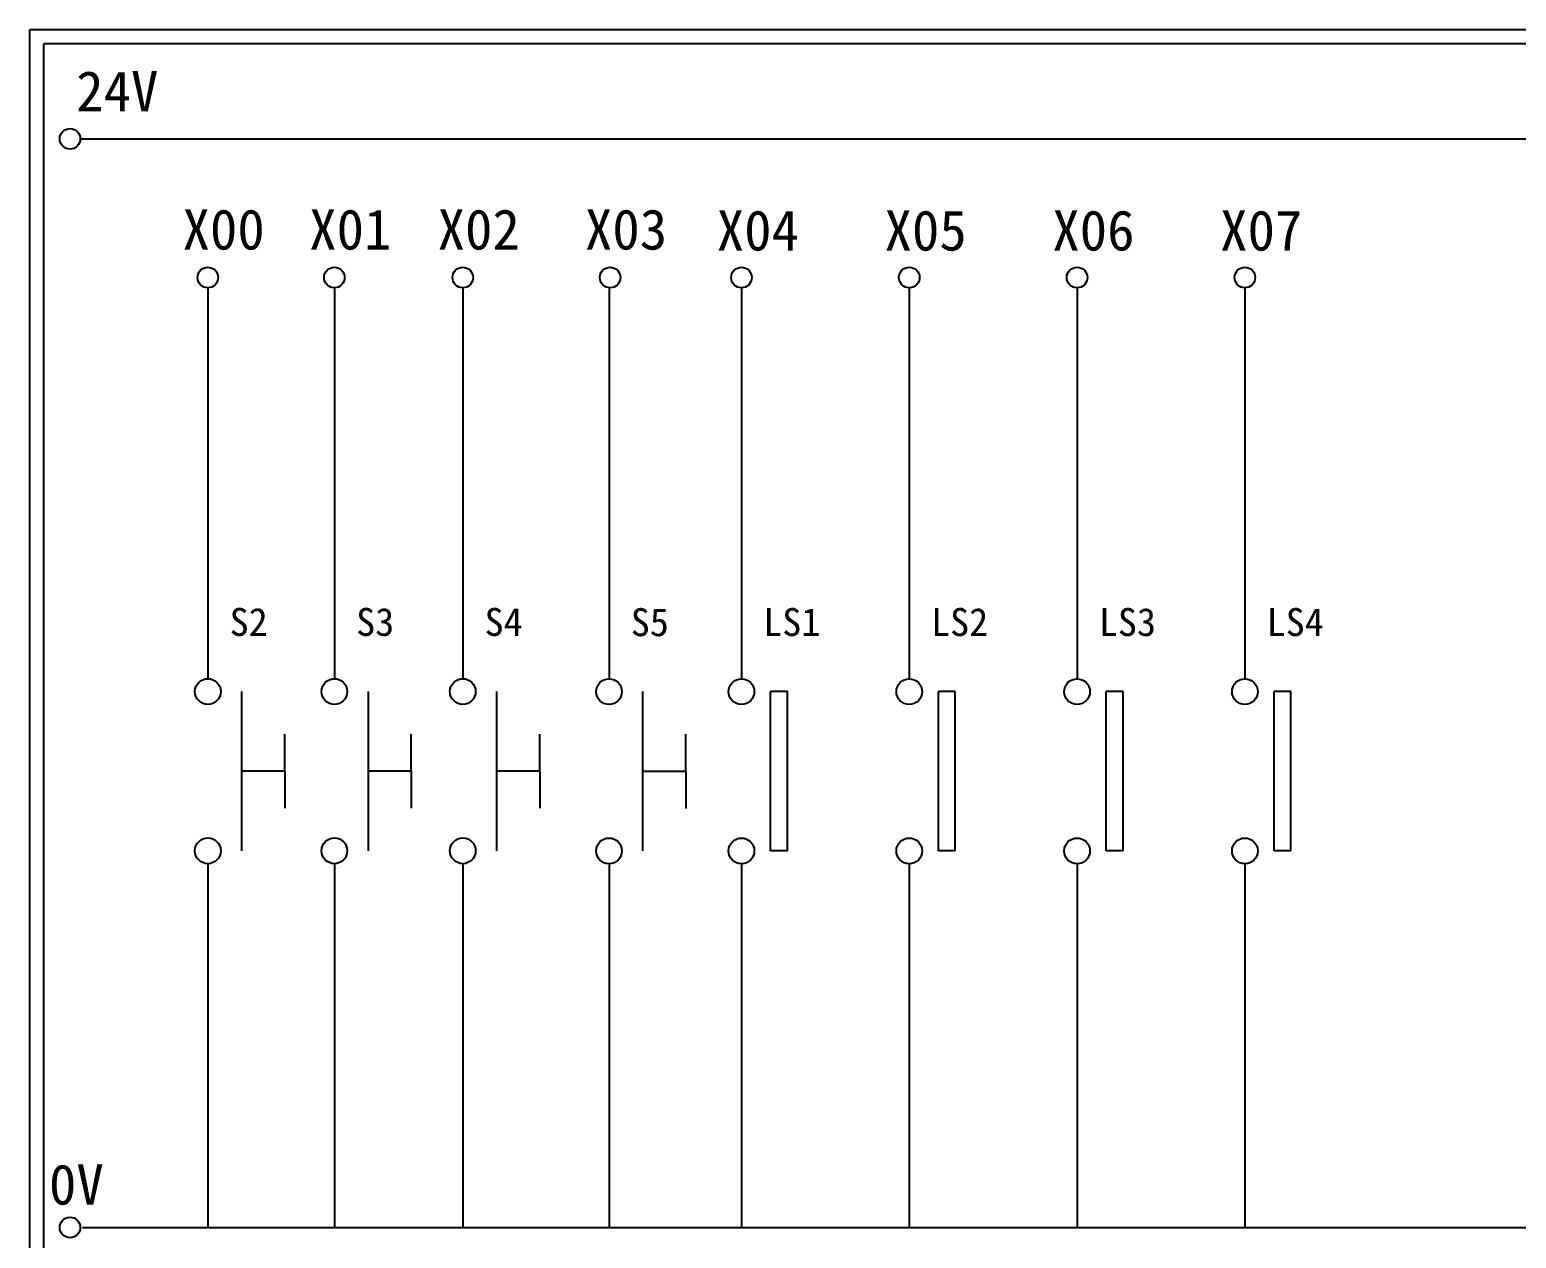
# Model space of a CAD drawing. Extents: x 325 to 612, y 3 to 207.
# Drawn here: x 325.3 to 458.2, y 99 to 207 of the extents above; entities that cross this region are included whole.
import ezdxf

# ---------------------------------------------------------------- set-up
doc = ezdxf.new("R2010")
doc.units = 0
doc.layers.get('0').update_dxf_attribs({"linetype": 'CONTINUOUS'})
doc.layers.add('圖框層', color=7, linetype='CONTINUOUS')
doc.layers.add('標尺寸層', color=3, linetype='CONTINUOUS')
doc.styles.add('STSL', font='kaiu.ttf')

msp = doc.modelspace()

# ---------------------------------------------------------------- linework, layer by layer
for p, q in [((393.05, 147.83), (391.55, 147.83)), ((408.05, 147.83), (406.55, 147.83)), ((423.05, 147.83), (421.55, 147.83)), ((438.05, 147.83), (436.55, 147.83)), ((348.11, 140.73), (348.11, 144.04)), ((359.42, 140.73), (359.42, 144.04)), ((370.91, 140.73), (370.91, 144.04)), ((383.97, 140.71), (383.97, 144.02)), ((348.11, 140.73), (348.11, 137.42)), ((359.42, 140.73), (359.42, 137.42)), ((370.91, 140.73), (370.91, 137.42)), ((383.97, 140.71), (383.97, 137.4)), ((393.05, 133.6), (391.55, 133.6)), ((408.05, 133.6), (406.55, 133.6)), ((423.05, 133.6), (421.55, 133.6)), ((438.05, 133.6), (436.55, 133.6))]:
    msp.add_line(p, q)
at = {"layer": '圖框層', "color": 7}
for p, q in [((612.32, 206.97), (325.32, 206.97)), ((325.32, 3), (325.32, 206.97)), ((611.07, 205.72), (326.57, 205.72)), ((326.57, 4.25), (326.57, 205.72))]:
    msp.add_line(p, q, dxfattribs=at)
at = {"layer": '標尺寸層', "color": 7}
for p, q in [((329.84, 197.22), (607.44, 197.22)), ((341.24, 183.91), (341.24, 148.99)), ((352.55, 183.91), (352.55, 148.99)), ((364.03, 183.91), (364.03, 148.99)), ((377.1, 183.91), (377.1, 148.98)), ((388.94, 183.91), (388.94, 148.99)), ((403.94, 183.91), (403.94, 148.99)), ((418.94, 183.91), (418.94, 148.99)), ((433.94, 183.91), (433.94, 148.99)), ((344.25, 147.84), (344.25, 133.61)), ((355.56, 147.84), (355.56, 133.61)), ((367.04, 147.84), (367.04, 133.61)), ((380.1, 147.83), (380.1, 133.6)), ((391.55, 133.6), (391.55, 147.83)), ((393.05, 133.6), (393.05, 147.83)), ((406.55, 133.6), (406.55, 147.83)), ((408.05, 133.6), (408.05, 147.83)), ((421.55, 133.6), (421.55, 147.83)), ((423.05, 133.6), (423.05, 147.83)), ((436.55, 133.6), (436.55, 147.83)), ((438.05, 133.6), (438.05, 147.83)), ((348.11, 140.73), (344.25, 140.73)), ((359.42, 140.73), (355.56, 140.73)), ((370.91, 140.73), (367.04, 140.73)), ((383.97, 140.71), (380.1, 140.71)), ((341.24, 132.46), (341.24, 99.96)), ((352.55, 132.46), (352.55, 99.96)), ((364.03, 132.46), (364.03, 99.96)), ((377.1, 132.45), (377.1, 99.95)), ((377.1, 132.45), (377.1, 99.95)), ((388.94, 132.46), (388.94, 99.96)), ((388.94, 132.45), (388.94, 99.96)), ((403.94, 132.46), (403.94, 99.96)), ((403.94, 132.45), (403.94, 99.96)), ((418.94, 132.46), (418.94, 99.96)), ((418.94, 132.45), (418.94, 99.96)), ((433.94, 132.46), (433.94, 99.96)), ((433.94, 132.45), (433.94, 99.96)), ((330.05, 99.96), (607.92, 99.96))]:
    msp.add_line(p, q, dxfattribs=at)
for centre, radius in [((328.92, 197.22), 0.92), ((341.24, 184.83), 0.92), ((352.55, 184.83), 0.92), ((364.03, 184.83), 0.92), ((377.2, 184.83), 0.92), ((377.2, 184.83), 0.92), ((388.94, 184.83), 0.92), ((403.94, 184.83), 0.92), ((418.94, 184.83), 0.92), ((433.94, 184.83), 0.92), ((341.24, 147.84), 1.15), ((352.55, 147.84), 1.15), ((364.03, 147.84), 1.15), ((377.1, 147.83), 1.15), ((388.94, 147.83), 1.15), ((403.94, 147.83), 1.15), ((418.94, 147.83), 1.15), ((433.94, 147.83), 1.15), ((341.24, 133.61), 1.15), ((352.55, 133.61), 1.15), ((364.03, 133.61), 1.15), ((377.1, 133.6), 1.15), ((388.94, 133.6), 1.15), ((403.94, 133.6), 1.15), ((418.94, 133.6), 1.15), ((433.94, 133.6), 1.15), ((328.92, 99.96), 0.92)]:
    msp.add_circle(centre, radius, dxfattribs=at)

# ---------------------------------------------------------------- texts
at = {"layer": '圖框層', "color": 4, "style": 'STSL'}
for s, height, p in [('24V', 3.6, (329.47, 199.68)), ('X00', 3.6, (338.98, 187.33)), ('X01', 3.6, (350.3, 187.33)), ('X02', 3.6, (361.78, 187.33)), ('X03', 3.6, (374.95, 187.33)), ('X04', 3.6, (386.73, 187.24)), ('X05', 3.6, (401.73, 187.24)), ('X06', 3.6, (416.73, 187.24)), ('X07', 3.6, (431.73, 187.24)), ('S2', 2.5, (343.19, 152.81)), ('S3', 2.5, (354.5, 152.81)), ('S4', 2.5, (365.98, 152.81)), ('S5', 2.5, (379.05, 152.79)), ('LS1', 2.5, (390.89, 152.8)), ('LS2', 2.5, (405.89, 152.8)), ('LS3', 2.5, (420.89, 152.8)), ('LS4', 2.5, (435.89, 152.8)), ('0V', 3.6, (327.04, 102))]:
    msp.add_text(s, height=height, dxfattribs=at).set_placement(p)

doc.saveas('drawing.dxf')
